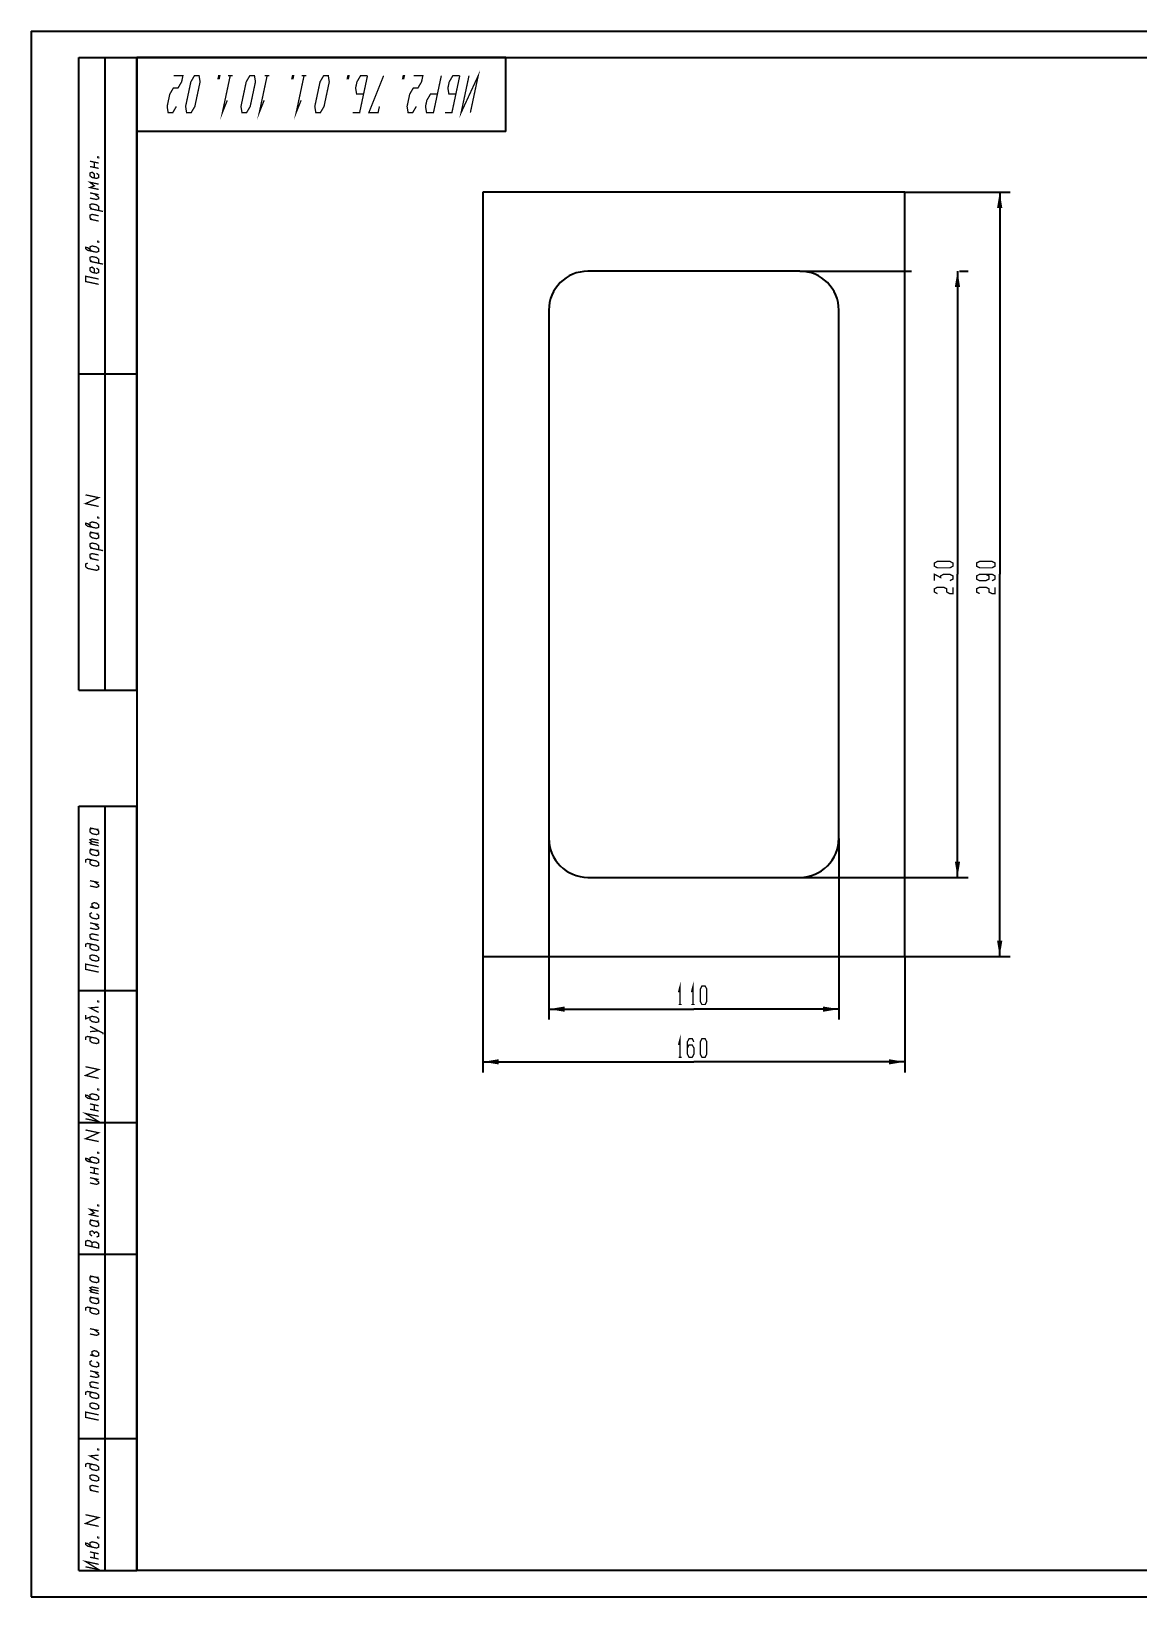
# Model space of a CAD drawing. Header units: millimetres. Extents: x 0 to 420, y 0 to 297.
# Drawn here: x 0 to 210, y 0 to 297 of the extents above; entities that cross this region are included whole.
import ezdxf

# ---------------------------------------------------------------- set-up
doc = ezdxf.new("R2010")
doc.units = ezdxf.units.MM
doc.header["$LTSCALE"] = 23.1
doc.layers.get('0').update_dxf_attribs({"linetype": 'CONTINUOUS'})
doc.layers.add('ALL_DIMENSIONS', color=7, linetype='CONTINUOUS')
doc.layers.add('ALL_ROUND', color=7, linetype='CONTINUOUS')
doc.styles.get("Standard").update_dxf_attribs({"font": 'txt', "width": 0.7})
doc.dimstyles.new('DIMSTYLE_2', dxfattribs={"dimtxt": 3.5, "dimasz": 3, "dimexe": 0.18, "dimexo": 0.0625, "dimgap": 0.09, "dimtad": 1, "dimlfac": 2, "dimdsep": 46, "dimtxsty": 'STANDARD', "dimblk": '_FILLED', "dimblk1": '_FILLED', "dimblk2": '_FILLED', "dimcen": 0.09, "dimadec": 0, "dimazin": 0, "dimtp": 0.5, "dimtm": 0.5, "dimtfac": 1, "dimtofl": 0, "dimtmove": 0, "dimatfit": 3, "dimldrblk": '_FILLED', "dimfxl": 1, "dimtolj": 1, "dimarcsym": 0})
doc.dimstyles.new('DIMSTYLE_3', dxfattribs={"dimtxt": 3.5, "dimasz": 3, "dimexe": 0.18, "dimexo": 0.0625, "dimgap": 0.09, "dimtad": 1, "dimdec": 5, "dimlfac": 2, "dimdsep": 46, "dimtxsty": 'STANDARD', "dimblk": '_FILLED', "dimblk1": '_FILLED', "dimblk2": '_FILLED', "dimcen": 0.09, "dimadec": 0, "dimazin": 0, "dimtp": 0.3, "dimtm": 0.3, "dimtfac": 1, "dimtdec": 5, "dimtofl": 0, "dimtmove": 0, "dimatfit": 3, "dimldrblk": '_FILLED', "dimfxl": 1, "dimtolj": 1, "dimarcsym": 0})
doc.dimstyles.new('DIMSTYLE_4', dxfattribs={"dimtxt": 3.5, "dimasz": 3, "dimexe": 0.18, "dimexo": 0.0625, "dimgap": 0.09, "dimtad": 1, "dimdec": 5, "dimlfac": 2, "dimdsep": 46, "dimtxsty": 'STANDARD', "dimblk": '_FILLED', "dimblk1": '_FILLED', "dimblk2": '_FILLED', "dimcen": 0.09, "dimadec": 0, "dimazin": 0, "dimtp": 0.5, "dimtm": 0.5, "dimtfac": 1, "dimtdec": 5, "dimtofl": 0, "dimtmove": 0, "dimatfit": 3, "dimldrblk": '_FILLED', "dimfxl": 1, "dimtolj": 1, "dimarcsym": 0})

# ---------------------------------------------------------------- blocks, each defined once
blk = doc.blocks.new('_FILLED')
at = {"color": 0, "linetype": 'BYBLOCK'}
blk.add_solid([(0, 0), (-1, 0.167), (-1, -0.167)], dxfattribs=at)
blk = doc.blocks.new('*D1')
at = {"layer": 'ALL_DIMENSIONS', "color": 2, "linetype": 'CONTINUOUS'}
for p, q in [((85.64, 122.76), (85.64, 99.48)), ((165.64, 121.46), (165.64, 99.48)), ((85.64, 101.48), (125.64, 101.48)), ((165.64, 101.48), (125.64, 101.48))]:
    blk.add_line(p, q, dxfattribs=at)
at = {"layer": 'ALL_DIMENSIONS', "color": 2, "linetype": 'CONTINUOUS', "xscale": 3, "yscale": 3, "zscale": 3, "rotation": 180}
blk.add_blockref('_FILLED', (85.64, 101.48), dxfattribs=at)
at = {"layer": 'ALL_DIMENSIONS', "color": 2, "linetype": 'CONTINUOUS', "xscale": 3, "yscale": 3, "zscale": 3}
blk.add_blockref('_FILLED', (165.64, 101.48), dxfattribs=at)
blk = doc.blocks.new('*D2')
at = {"layer": 'ALL_DIMENSIONS', "color": 2, "linetype": 'CONTINUOUS'}
for p, q in [((165.64, 266.48), (185.64, 266.48)), ((183.64, 266.48), (183.64, 193.98)), ((183.64, 121.48), (183.64, 193.98)), ((165.64, 121.48), (185.64, 121.48))]:
    blk.add_line(p, q, dxfattribs=at)
at = {"layer": 'ALL_DIMENSIONS', "color": 2, "linetype": 'CONTINUOUS', "xscale": 3, "yscale": 3, "zscale": 3}
for p, rotation in [((183.64, 266.48), 90), ((183.64, 121.48), 270)]:
    blk.add_blockref('_FILLED', p, dxfattribs=dict(at, rotation=rotation))
blk = doc.blocks.new('*D3')
at = {"layer": 'ALL_DIMENSIONS', "color": 2, "linetype": 'CONTINUOUS'}
for p, q in [((98.14, 143.88), (98.14, 109.48)), ((153.14, 143.88), (153.14, 109.48)), ((98.14, 111.48), (125.64, 111.48)), ((153.14, 111.48), (125.64, 111.48))]:
    blk.add_line(p, q, dxfattribs=at)
at = {"layer": 'ALL_DIMENSIONS', "color": 2, "linetype": 'CONTINUOUS', "xscale": 3, "yscale": 3, "zscale": 3, "rotation": 180}
blk.add_blockref('_FILLED', (98.14, 111.48), dxfattribs=at)
at = {"layer": 'ALL_DIMENSIONS', "color": 2, "linetype": 'CONTINUOUS', "xscale": 3, "yscale": 3, "zscale": 3}
blk.add_blockref('_FILLED', (153.14, 111.48), dxfattribs=at)
blk = doc.blocks.new('*D4')
at = {"layer": 'ALL_DIMENSIONS', "color": 2, "linetype": 'CONTINUOUS'}
for p, q in [((145.74, 251.48), (166.91, 251.48)), ((175.64, 251.48), (175.64, 193.98)), ((175.99, 251.48), (177.64, 251.48)), ((175.64, 136.48), (175.64, 193.98)), ((145.74, 136.48), (177.64, 136.48))]:
    blk.add_line(p, q, dxfattribs=at)
at = {"layer": 'ALL_DIMENSIONS', "color": 2, "linetype": 'CONTINUOUS', "xscale": 3, "yscale": 3, "zscale": 3}
for p, rotation in [((175.64, 251.48), 90), ((175.64, 136.48), 270)]:
    blk.add_blockref('_FILLED', p, dxfattribs=dict(at, rotation=rotation))

msp = doc.modelspace()

# ---------------------------------------------------------------- linework, layer by layer
at = {"color": 7, "linetype": 'CONTINUOUS'}
for p, q in [((0, 297), (0, 0)), ((0, 297), (420, 297)), ((9, 172), (9, 292)), ((9, 292), (20, 292)), ((14, 172), (14, 292)), ((20, 172), (20, 292)), ((90, 292), (20, 292)), ((20, 278), (20, 292)), ((20, 292), (20, 5)), ((20, 292), (415, 292)), ((90, 278), (90, 292)), ((90, 278), (20, 278)), ((85.6432129, 266.481306), (85.6432129, 121.481306)), ((165.6432129, 266.481306), (85.6432129, 266.481306)), ((165.6432129, 121.481306), (165.6432129, 266.481306)), ((9, 232), (20, 232)), ((9, 172), (20, 172)), ((9, 5), (9, 150)), ((9, 150), (20, 150)), ((14, 5), (14, 150)), ((20, 5), (20, 150)), ((85.6432129, 121.481306), (165.6432129, 121.481306)), ((9, 115), (20, 115)), ((9, 90), (20, 90)), ((9, 65), (20, 65)), ((9, 30), (20, 30)), ((9, 5), (20, 5)), ((415, 5), (20, 5)), ((0, 0), (420, 0))]:
    msp.add_line(p, q, dxfattribs=at)
at = {"color": 2, "linetype": 'CONTINUOUS', "const_width": 0.25}
for points in [[(27.5100865, 282.7448584), (26.8246033, 281.5781946), (25.9496038, 281.5781946), (25.760086, 282.7448584), (26.2560514, 285.078186), (26.9415363, 286.2448499), (27.8165341, 286.2448499), (28.5020174, 287.4115137), (28.7499985, 288.5782031), (26.9999995, 288.5782031)], [(31.8125006, 288.5782031), (32.0020184, 287.4115137), (31.0100876, 282.7448584), (30.3246043, 281.5781946), (29.4496033, 281.5781946), (29.2600854, 282.7448584), (30.2520163, 287.4115137), (30.9374995, 288.5782031), (31.8125006, 288.5782031)], [(35.5312495, 288.5782031), (35.7500006, 288.5782031), (35.6260085, 287.9948584), (35.4072574, 287.9948584), (35.5312495, 288.5782031)], [(37.1643187, 283.9115222), (36.2308543, 281.5781946), (37.7187506, 288.5782031)], [(38.1562495, 288.5782031), (37.2812485, 288.5782031)], [(42.3125006, 288.5782031), (42.5020184, 287.4115137), (41.5100876, 282.7448584), (40.8246043, 281.5781946), (39.9496033, 281.5781946), (39.7600854, 282.7448584), (40.7520163, 287.4115137), (41.4374995, 288.5782031), (42.3125006, 288.5782031)], [(44.1643208, 283.9115222), (43.2308533, 281.5781946), (44.7187495, 288.5782031)], [(45.1562485, 288.5782031), (44.2812506, 288.5782031)], [(49.5312506, 288.5782031), (49.7499985, 288.5782031), (49.6260095, 287.9948584), (49.4072585, 287.9948584), (49.5312506, 288.5782031)], [(51.1643198, 283.9115222), (50.2308554, 281.5781946), (51.7187485, 288.5782031)], [(52.1562506, 288.5782031), (51.2812495, 288.5782031)], [(56.3124985, 288.5782031), (56.5020163, 287.4115137), (55.5100854, 282.7448584), (54.8246054, 281.5781946), (53.9496011, 281.5781946), (53.7600897, 282.7448584), (54.7520142, 287.4115137), (55.4375006, 288.5782031), (56.3124985, 288.5782031)], [(60.0312506, 288.5782031), (60.2499985, 288.5782031), (60.1260095, 287.9948584), (59.9072617, 287.9948584), (60.0312506, 288.5782031)], [(63.7500027, 288.5782031), (62.2621033, 281.5781946), (60.9496033, 281.5781946)], [(63.7500027, 288.5782031), (62.4375027, 288.5782031), (61.7520163, 287.4115137), (61.504032, 286.2448499), (61.6935498, 285.078186), (63.0060498, 285.078186)], [(66.8124985, 288.5782031), (64.0121054, 281.5781946), (65.7621011, 281.5781946), (66.0100854, 282.7448584)], [(70.5312506, 288.5782031), (70.7499985, 288.5782031), (70.6260095, 287.9948584), (70.4072617, 287.9948584), (70.5312506, 288.5782031)], [(73.0100876, 282.7448584), (72.3246011, 281.5781946), (71.4496033, 281.5781946), (71.2600854, 282.7448584), (71.7560541, 285.078186), (72.4415341, 286.2448499), (73.316532, 286.2448499), (74.0020184, 287.4115137), (74.2500027, 288.5782031), (72.5000006, 288.5782031)], [(77.7500006, 288.5782031), (76.2621011, 281.5781946), (74.9496011, 281.5781946), (74.7600897, 282.7448584), (75.0080676, 283.9115222), (75.6935541, 285.078186), (77.0060541, 285.078186)], [(81.2499985, 288.5782031), (79.7621054, 281.5781946), (78.4496054, 281.5781946)], [(81.2499985, 288.5782031), (79.9374985, 288.5782031), (79.2520184, 287.4115137), (79.0040341, 286.2448499), (79.1935519, 285.078186), (80.5060519, 285.078186)], [(83.2621033, 281.5781946), (84.7500027, 288.5782031), (81.5121011, 281.5781946), (83.0000006, 288.5782031)], [(12.7779261, 273.1250024), (12.7779261, 273.0000073), (12.5695924, 273.0442786), (12.5695924, 273.1692737), (12.7779261, 273.1250024)], [(11.1112594, 272.3542676), (12.7779261, 271.9999951)], [(12.7779261, 271.0000085), (11.1112594, 271.3542554)], [(11.9445927, 269.1771204), (11.9445927, 269.9271423), (11.5279261, 270.2657007), (11.1112594, 270.1042529), (11.1112594, 269.6042725), (11.5279261, 269.2656885), (12.3612594, 269.0885779), (12.7779261, 269.25), (12.7779261, 269.7500061), (12.3612594, 270.0885645)], [(11.9445927, 271.1771191), (11.9445927, 272.1771313)], [(12.7779261, 267.000011), (11.1112594, 267.3542578), (11.9445927, 267.6771277), (11.1112594, 268.35427), (12.7779261, 267.9999976)], [(11.1112594, 266.3542712), (12.7779261, 265.9999988)], [(11.1112594, 265.354259), (12.3612594, 265.0885547), (12.7779261, 265.2500024), (12.7779261, 265.4999927), (11.9445927, 266.177135)], [(12.7779261, 262.9999878), (12.7779261, 263.7500098), (12.3612594, 264.0885681), (11.5279261, 264.2657043), (11.1112594, 264.1042566), (11.1112594, 263.6042505), (11.5279261, 263.2656921)], [(13.6112595, 262.8228772), (11.1112594, 263.3542603)], [(11.5279261, 261.2656934), (11.1112594, 261.6042517), (11.1112594, 262.1042578), (11.5279261, 262.2657056), (12.7779261, 262.0000012)], [(12.7779261, 260.999989), (11.1112594, 261.3542615)], [(11.5279261, 255.265697), (10.6945927, 255.9428137), (10.277926, 256.0313818), (10.277926, 255.7813916), (10.6945927, 255.4428333), (12.3612594, 255.0885608), (12.7779261, 255.2500085), (12.7779261, 255.749989), (12.3612594, 256.088573), (11.5279261, 256.2656836), (11.1112594, 256.1042615), (11.1112594, 255.6042554)], [(12.7779261, 257.1250122), (12.7779261, 256.9999915), (12.5695924, 257.0442883), (12.5695924, 257.1692834), (12.7779261, 257.1250122)], [(12.7779261, 252.9999939), (12.7779261, 253.7499902), (12.3612594, 254.0885742), (11.5279261, 254.2656848), (11.1112594, 254.1042627), (11.1112594, 253.6042566), (11.5279261, 253.2656982)], [(13.6112595, 252.8228577), (11.1112594, 253.3542664)], [(12.7779261, 248.9999963), (10.277926, 249.5313794), (10.277926, 250.5313916), (12.7779261, 250.0000085)], [(11.9445927, 251.1771313), (11.9445927, 251.9271277), (11.5279261, 252.265686), (11.1112594, 252.1042639), (11.1112594, 251.6042578), (11.5279261, 251.2656995), (12.3612594, 251.0885632), (12.7779261, 251.250011), (12.7779261, 251.7499915), (12.3612594, 252.0885754)], [(12.7779261, 206.8541602), (10.277926, 207.3855688), (12.7779261, 208.5208301), (10.277926, 209.0522131)], [(12.7779261, 204.7708228), (12.7779261, 204.6458276), (12.5695924, 204.6901245), (12.5695924, 204.8151196), (12.7779261, 204.7708228)], [(11.5279261, 202.9115332), (10.6945927, 203.5886499), (10.277926, 203.677218), (10.277926, 203.4272278), (10.6945927, 203.0886694), (12.3612594, 202.734397), (12.7779261, 202.8958447), (12.7779261, 203.3958252), (12.3612594, 203.7344092), (11.5279261, 203.9115198), (11.1112594, 203.7500977), (11.1112594, 203.2500916)], [(11.1112594, 202.0000891), (12.3612594, 201.7344104), (12.7779261, 201.7708374)], [(11.5279261, 201.911521), (11.1112594, 201.7500989), (11.1112594, 201.2500928), (11.5279261, 200.9115344), (12.3612594, 200.7343982), (12.7779261, 200.8958459), (12.7779261, 201.3958264), (12.3612594, 201.7344104)], [(12.7779261, 198.6458313), (12.7779261, 199.3958276), (12.3612594, 199.734386), (11.5279261, 199.9115222), (11.1112594, 199.7501001), (11.1112594, 199.250094), (11.5279261, 198.9115356)], [(13.6112595, 198.4686951), (11.1112594, 199.0001038)], [(10.6945927, 196.0886609), (10.277926, 195.9272131), (10.277926, 195.4272327), (10.6945927, 195.0886487), (12.3612594, 194.7344019), (12.7779261, 194.895824), (12.7779261, 195.3958301), (12.3612594, 195.7343884)], [(11.5279261, 196.9115369), (11.1112594, 197.2500952), (11.1112594, 197.7501013), (11.5279261, 197.9115234), (12.7779261, 197.6458447)], [(12.7779261, 196.6458325), (11.1112594, 197.000105)], [(11.1112594, 145.8542615), (12.3612594, 145.5885699), (12.7779261, 145.6249969)], [(11.5279261, 145.7656934), (11.1112594, 145.6042584), (11.1112594, 145.1042651), (11.5279261, 144.765694), (12.3612594, 144.5885706), (12.7779261, 144.7500055), (12.7779261, 145.2499988), (12.3612594, 145.5885699)], [(11.5279261, 143.2657013), (11.1112594, 143.6042596), (11.5279261, 143.7656946), (12.7779261, 143.5000031)], [(11.5279261, 142.7656952), (11.1112594, 143.1042664), (11.5279261, 143.2657013), (12.7779261, 142.9999969)], [(12.7779261, 142.5000037), (11.1112594, 142.8542633)], [(11.5279261, 139.765697), (11.1112594, 139.6042621), (11.1112594, 139.104256), (11.5279261, 138.7656976), (12.3612594, 138.5885614), (12.7779261, 138.7499963), (12.7779261, 139.2500024), (12.3612594, 139.5885608), (10.6945927, 139.9428204), (10.277926, 139.7813855), (10.277926, 139.2813922)], [(11.1112594, 141.8542639), (12.3612594, 141.5885596), (12.7779261, 141.6249994)], [(11.5279261, 141.7656958), (11.1112594, 141.6042609), (11.1112594, 141.1042548), (11.5279261, 140.7656964), (12.3612594, 140.5885602), (12.7779261, 140.7499951), (12.7779261, 141.2500012), (12.3612594, 141.5885596)], [(11.1112594, 135.8542548), (12.7779261, 135.4999951)], [(11.1112594, 134.8542554), (12.3612594, 134.5885638), (12.7779261, 134.7499988), (12.7779261, 135.0000018), (11.9445927, 135.6771313)], [(11.1112594, 130.8542578), (12.3612594, 130.5885663), (12.7779261, 130.7500012), (12.7779261, 131.2499945), (12.3612594, 131.5885657), (11.9445927, 131.6771338), (11.5279261, 131.5156989), (11.5279261, 131.0156927), (11.9445927, 130.6771344)], [(11.5279261, 129.7656903), (11.1112594, 129.6042554), (11.1112594, 129.1042621), (11.5279261, 128.7656909), (12.3612594, 128.5885675), (12.7779261, 128.7500024), (12.7779261, 129.2499957), (12.3612594, 129.5885669)], [(11.1112594, 127.8542596), (12.7779261, 127.5)], [(11.1112594, 126.8542603), (12.3612594, 126.5885687), (12.7779261, 126.7500037), (12.7779261, 126.9999939), (11.9445927, 127.6771362)], [(11.5279261, 124.7656934), (11.1112594, 125.1042645), (11.1112594, 125.6042578), (11.5279261, 125.7656927), (12.7779261, 125.5000012)], [(12.7779261, 124.5000018), (11.1112594, 124.8542615)], [(11.5279261, 123.765694), (11.1112594, 123.604259), (11.1112594, 123.1042657), (11.5279261, 122.7656946), (12.3612594, 122.5885712), (12.7779261, 122.7500061), (12.7779261, 123.2499994), (12.3612594, 123.5885706), (10.6945927, 123.9428302), (10.277926, 123.7813953), (10.277926, 123.2813892)], [(12.3612594, 120.5885596), (12.7779261, 120.7499945), (12.7779261, 121.2500006), (12.3612594, 121.588559), (11.5279261, 121.7656952), (11.1112594, 121.6042603), (11.1112594, 121.104267), (11.5279261, 120.7656958), (12.3612594, 120.5885596)], [(12.7779261, 118.5000055), (10.277926, 119.0313885), (10.277926, 120.0313879), (12.7779261, 119.5000049)], [(12.7779261, 112.9791614), (12.7779261, 112.8541663), (12.5695924, 112.8984503), (12.5695924, 113.0234454), (12.7779261, 112.9791614)], [(11.1112594, 109.9584247), (11.1112594, 109.4584314), (11.5279261, 109.1198602), (12.3612594, 108.9427368), (12.7779261, 109.1041718), (12.7779261, 109.604165), (12.3612594, 109.9427362), (11.5279261, 110.1198596), (10.277926, 109.6355548), (10.277926, 110.385564)], [(12.7779261, 110.8541675), (11.1112594, 111.7084332), (12.7779261, 111.8541669)], [(13.6112595, 106.6770337), (13.6112595, 106.9270367), (11.1112594, 108.208429)], [(11.1112594, 107.2084296), (12.7779261, 107.3541632)], [(11.5279261, 106.1198621), (11.1112594, 105.9584271), (11.1112594, 105.4584338), (11.5279261, 105.1198627), (12.3612594, 104.9427264), (12.7779261, 105.1041614), (12.7779261, 105.6041675), (12.3612594, 105.9427258), (10.6945927, 106.2969983), (10.277926, 106.1355634), (10.277926, 105.6355573)], [(12.7779261, 98.3541687), (10.277926, 98.8855518), (12.7779261, 100.0208386), (10.277926, 100.5522217)], [(11.5279261, 94.4115289), (10.6945927, 95.0886584), (10.277926, 95.1772266), (10.277926, 94.9272235), (10.6945927, 94.5886652), (12.3612594, 94.2343927), (12.7779261, 94.3958276), (12.7779261, 94.8958337), (12.3612594, 95.2344049), (11.5279261, 95.4115283), (11.1112594, 95.2500934), (11.1112594, 94.7501001)], [(12.7779261, 96.2708313), (12.7779261, 96.1458362), (12.5695924, 96.1901202), (12.5695924, 96.3151154), (12.7779261, 96.2708313)], [(11.1112594, 93.5000977), (12.7779261, 93.145838)], [(12.7779261, 92.1458386), (11.1112594, 92.5000983)], [(11.9445927, 92.322962), (11.9445927, 93.3229614)], [(10.277926, 90.6772229), (12.7779261, 90.145827), (10.277926, 91.6772223), (12.7779261, 91.1458392)], [(12.7779261, 86.3541632), (10.277926, 86.8855591), (12.7779261, 88.0208331), (10.277926, 88.552229)], [(11.5279261, 82.4115234), (10.6945927, 83.0886658), (10.277926, 83.1772211), (10.277926, 82.9272308), (10.6945927, 82.5886597), (12.3612594, 82.2344), (12.7779261, 82.395835), (12.7779261, 82.8958282), (12.3612594, 83.2343994), (11.5279261, 83.4115228), (11.1112594, 83.2500879), (11.1112594, 82.7500946)], [(12.7779261, 84.2708386), (12.7779261, 84.1458307), (12.5695924, 84.1901147), (12.5695924, 84.3151099), (12.7779261, 84.2708386)], [(11.1112594, 81.5000922), (12.7779261, 81.1458325)], [(12.7779261, 80.1458331), (11.1112594, 80.5000928)], [(11.9445927, 80.3229694), (11.9445927, 81.3229688)], [(11.1112594, 79.5000934), (12.7779261, 79.1458337)], [(11.1112594, 78.500094), (12.3612594, 78.2343961), (12.7779261, 78.395831), (12.7779261, 78.645834), (11.9445927, 79.32297)], [(12.7779261, 74.2708319), (12.7779261, 74.1458304), (12.5695924, 74.1901144), (12.5695924, 74.315116), (12.7779261, 74.2708319)], [(12.7779261, 72.1458316), (11.1112594, 72.5000912), (11.9445927, 72.8229611), (11.1112594, 73.500097), (12.7779261, 73.145831)], [(11.1112594, 71.5000919), (12.3612594, 71.2344003), (12.7779261, 71.2708337)], [(11.5279261, 71.4115302), (11.1112594, 71.2500952), (11.1112594, 70.7500955), (11.5279261, 70.4115308), (12.3612594, 70.2344009), (12.7779261, 70.3958359), (12.7779261, 70.8958356), (12.3612594, 71.2344003)], [(12.3612594, 68.2343958), (12.7779261, 68.3958307), (12.7779261, 68.8958304), (12.3612594, 69.2344016), (11.9445927, 69.0729666), (11.5279261, 69.4115314), (11.1112594, 69.2500964), (11.1112594, 68.7500967), (11.5279261, 68.411532)], [(11.9445927, 68.8229636), (11.9445927, 69.0729666)], [(12.7779261, 66.1458353), (12.7779261, 66.8958316), (12.3612594, 67.2343964), (11.9445927, 67.3229645), (11.5279261, 67.1615295), (11.1112594, 67.5000943), (10.6945927, 67.5886624), (10.277926, 67.4272275), (10.277926, 66.6772247), (12.7779261, 66.1458353)], [(11.5279261, 66.4115268), (11.5279261, 67.1615295)], [(11.1112594, 60.8542621), (12.3612594, 60.5885641), (12.7779261, 60.6249976)], [(11.5279261, 60.765694), (11.1112594, 60.604259), (11.1112594, 60.1042593), (11.5279261, 59.7656946), (12.3612594, 59.5885648), (12.7779261, 59.7499997), (12.7779261, 60.2499994), (12.3612594, 60.5885641)], [(11.5279261, 58.2656955), (11.1112594, 58.6042603), (11.5279261, 58.7656952), (12.7779261, 58.4999973)], [(11.5279261, 57.7656958), (11.1112594, 58.1042606), (11.5279261, 58.2656955), (12.7779261, 57.9999976)], [(12.7779261, 57.4999979), (11.1112594, 57.8542639)], [(11.1112594, 56.8542581), (12.3612594, 56.5885666), (12.7779261, 56.625)], [(11.5279261, 56.7656964), (11.1112594, 56.6042615), (11.1112594, 56.1042618), (11.5279261, 55.765697), (12.3612594, 55.5885672), (12.7779261, 55.7500021), (12.7779261, 56.2500018), (12.3612594, 56.5885666)], [(11.5279261, 54.7656976), (11.1112594, 54.6042627), (11.1112594, 54.104263), (11.5279261, 53.7656982), (12.3612594, 53.5885684), (12.7779261, 53.7499969), (12.7779261, 54.2500031), (12.3612594, 54.5885678), (10.6945927, 54.9428275), (10.277926, 54.7813925), (10.277926, 54.2813928)], [(11.1112594, 50.8542618), (12.7779261, 50.5000021)], [(11.1112594, 49.8542624), (12.3612594, 49.5885645), (12.7779261, 49.7499994), (12.7779261, 50.0000024), (11.9445927, 50.677132)], [(11.1112594, 45.8542584), (12.3612594, 45.5885669), (12.7779261, 45.7500018), (12.7779261, 46.2500015), (12.3612594, 46.5885663), (11.9445927, 46.677128), (11.5279261, 46.5156931), (11.5279261, 46.0156934), (11.9445927, 45.6771286)], [(11.5279261, 44.7656973), (11.1112594, 44.6042624), (11.1112594, 44.1042627), (11.5279261, 43.7656979), (12.3612594, 43.5885681), (12.7779261, 43.7500031), (12.7779261, 44.2500027), (12.3612594, 44.5885675)], [(11.1112594, 42.8542603), (12.7779261, 42.5000006)], [(11.1112594, 41.8542609), (12.3612594, 41.5885629), (12.7779261, 41.7499979), (12.7779261, 42.0000009), (11.9445927, 42.6771304)], [(11.5279261, 38.7656946), (11.1112594, 38.6042596), (11.1112594, 38.1042599), (11.5279261, 37.7656952), (12.3612594, 37.5885654), (12.7779261, 37.7500003), (12.7779261, 38.25), (12.3612594, 38.5885648), (10.6945927, 38.9428244), (10.277926, 38.7813895), (10.277926, 38.2813898)], [(11.5279261, 39.765694), (11.1112594, 40.1042587), (11.1112594, 40.6042584), (11.5279261, 40.7656934), (12.7779261, 40.5000018)], [(12.7779261, 39.5000024), (11.1112594, 39.8542621)], [(12.3612594, 35.5885666), (12.7779261, 35.7500015), (12.7779261, 36.2500012), (12.3612594, 36.588566), (11.5279261, 36.7656958), (11.1112594, 36.6042609), (11.1112594, 36.1042612), (11.5279261, 35.7656964), (12.3612594, 35.5885666)], [(12.7779261, 33.4999997), (10.277926, 34.0313892), (10.277926, 35.0313885), (12.7779261, 34.4999991)], [(12.7779261, 25.8541681), (11.1112594, 26.7084274), (12.7779261, 26.8541675)], [(12.7779261, 27.9791684), (12.7779261, 27.8541669), (12.5695924, 27.8984509), (12.5695924, 28.0234525), (12.7779261, 27.9791684)], [(11.5279261, 25.1198602), (11.1112594, 24.9584285), (11.1112594, 24.4584288), (11.5279261, 24.1198608), (12.3612594, 23.942731), (12.7779261, 24.104166), (12.7779261, 24.6041656), (12.3612594, 24.9427304), (10.6945927, 25.2969901), (10.277926, 25.1355551), (10.277926, 24.6355586)], [(12.3612594, 21.9427322), (12.7779261, 22.1041672), (12.7779261, 22.6041669), (12.3612594, 22.9427316), (11.5279261, 23.1198615), (11.1112594, 22.9584265), (11.1112594, 22.4584268), (11.5279261, 22.1198621), (12.3612594, 21.9427322)], [(11.5279261, 20.1198633), (11.1112594, 20.458428), (11.1112594, 20.9584277), (11.5279261, 21.1198627), (12.7779261, 20.8541679)], [(12.7779261, 19.8541653), (11.1112594, 20.2084282)], [(12.7779261, 13.3541661), (10.277926, 13.8855588), (12.7779261, 15.0208328), (10.277926, 15.5522255)], [(11.5279261, 9.4115295), (10.6945927, 10.0886591), (10.277926, 10.177224), (10.277926, 9.9272241), (10.6945927, 9.5886594), (12.3612594, 9.2343997), (12.7779261, 9.3958347), (12.7779261, 9.8958344), (12.3612594, 10.2343991), (11.5279261, 10.4115289), (11.1112594, 10.250094), (11.1112594, 9.7500943)], [(12.7779261, 11.2708319), (12.7779261, 11.1458336), (12.5695924, 11.1901144), (12.5695924, 11.315116), (12.7779261, 11.2708319)], [(10.277926, 5.6772235), (12.7779261, 5.145834), (10.277926, 6.6772261), (12.7779261, 6.1458334)], [(11.1112594, 8.5000951), (12.7779261, 8.1458322)], [(12.7779261, 7.1458328), (11.1112594, 7.5000957)], [(11.9445927, 7.3229626), (11.9445927, 8.3229652)]]:
    msp.add_lwpolyline(points, dxfattribs=at)
at = {"layer": 'ALL_DIMENSIONS', "color": 2, "linetype": 'CONTINUOUS', "const_width": 0.25}
for points in [[(174.768219, 195.5125452), (174.1848743, 195.2063123), (171.8515466, 195.2063123), (171.2682147, 195.5125452), (171.2682147, 196.1250623), (171.8515466, 196.4312952), (174.1848743, 196.4312952), (174.768219, 196.1250623), (174.768219, 195.5125452)], [(182.7682141, 195.5125452), (182.1848822, 195.2063123), (179.8515417, 195.2063123), (179.2682098, 195.5125452), (179.2682098, 196.1250623), (179.8515417, 196.4312952), (182.1848822, 196.4312952), (182.7682141, 196.1250623), (182.7682141, 195.5125452)], [(171.2682147, 192.7562952), (171.2682147, 193.9813037), (172.4348785, 193.3688123), (172.4348785, 193.6750452), (173.0182104, 193.9813037), (174.1848743, 193.9813037), (174.768219, 193.6750452), (174.768219, 193.0625537), (174.1848743, 192.7562952)], [(182.1848822, 192.7562952), (182.7682141, 193.0625537), (182.7682141, 193.6750452), (182.1848822, 193.9813037), (179.8515417, 193.9813037), (179.2682098, 193.6750452), (179.2682098, 193.0625537), (179.8515417, 192.7562952), (181.0182184, 192.7562952), (181.6015503, 193.0625537), (181.6015503, 193.6750452), (181.0182184, 193.9813037)], [(171.8515466, 190.3063037), (171.2682147, 190.6125623), (171.2682147, 191.2250537), (171.8515466, 191.5313123), (173.0182104, 191.5313123), (173.6015424, 191.2250537), (173.6015424, 190.6125623), (174.1848743, 190.3063037), (174.768219, 190.3063037), (174.768219, 191.5313123)], [(179.8515417, 190.3063037), (179.2682098, 190.6125623), (179.2682098, 191.2250537), (179.8515417, 191.5313123), (181.0182184, 191.5313123), (181.6015503, 191.2250537), (181.6015503, 190.6125623), (182.1848822, 190.3063037), (182.7682141, 190.3063037), (182.7682141, 191.5313123)], [(122.7338361, 114.6896411), (123.0400818, 115.8563049), (123.0400818, 112.3563007)], [(125.1838403, 114.6896411), (125.4900861, 115.8563049), (125.4900861, 112.3563007)], [(127.1744568, 112.3563007), (126.8682111, 112.9396454), (126.8682111, 115.272973), (127.1744568, 115.8563049), (127.7869611, 115.8563049), (128.0932068, 115.272973), (128.0932068, 112.9396454), (127.7869611, 112.3563007), (127.1744568, 112.3563007)], [(122.7338361, 112.3563007), (123.3463403, 112.3563007)], [(125.1838403, 112.3563007), (125.7963318, 112.3563007)], [(122.7338361, 104.6896344), (123.0400818, 105.856311), (123.0400818, 102.3563068)], [(125.6432153, 105.2729663), (125.3369568, 105.856311), (124.7244653, 105.856311), (124.4182068, 105.2729663), (124.4182068, 102.9396387), (124.7244653, 102.3563068), (125.3369568, 102.3563068), (125.6432153, 102.9396387), (125.6432153, 104.1063025), (125.3369568, 104.6896344), (124.7244653, 104.6896344), (124.4182068, 104.1063025)], [(127.1744568, 102.3563068), (126.8682111, 102.9396387), (126.8682111, 105.2729663), (127.1744568, 105.856311), (127.7869611, 105.856311), (128.0932068, 105.2729663), (128.0932068, 102.9396387), (127.7869611, 102.3563068), (127.1744568, 102.3563068)], [(122.7338361, 102.3563068), (123.3463403, 102.3563068)]]:
    msp.add_lwpolyline(points, dxfattribs=at)
at = {"layer": 'ALL_ROUND', "color": 7, "linetype": 'CONTINUOUS'}
for p, q in [((145.7432129, 251.481306), (105.5432129, 251.481306)), ((98.1432129, 244.081306), (98.1432129, 143.881306)), ((153.1432129, 143.881306), (153.1432129, 244.081306)), ((105.5432129, 136.481306), (145.7432129, 136.481306))]:
    msp.add_line(p, q, dxfattribs=at)
for centre, start, end in [((105.5432129, 244.081306), 90, 180), ((145.7432129, 244.081306), 0, 90), ((105.5432129, 143.881306), 180, 270), ((145.7432129, 143.881306), 270, 360)]:
    msp.add_arc(centre, 7.4, start, end, dxfattribs=at)

# ---------------------------------------------------------------- dimensions: what is measured, and where the dimension line sits
at = {"layer": 'ALL_DIMENSIONS', "color": 2, "linetype": 'CONTINUOUS'}
for base, p1, p2, angle, dimstyle, picture, middle in [((183.6432129, 121.481306), (165.6432129, 266.481306), (165.6432129, 121.481306), 270, 'DIMSTYLE_2', '*D2', (182.7682129, 190.306306)), ((175.6432129, 251.481306), (145.7432129, 136.481306), (145.7432129, 251.481306), 90, 'DIMSTYLE_4', '*D4', (174.7682129, 190.306306))]:
    dim = msp.add_linear_dim(base=base, p1=p1, p2=p2, angle=angle, dimstyle=dimstyle, dxfattribs=at)
    dim.commit()
    dim.dimension.update_dxf_attribs({"geometry": picture, "text_midpoint": middle, "dimtype": 160})
for base, p1, p2, dimstyle, picture, middle in [((153.1432129, 111.481306), (98.1432129, 143.881306), (153.1432129, 143.881306), 'DIMSTYLE_3', '*D3', (121.9682129, 112.356306)), ((165.6432129, 101.481306), (85.6432129, 122.7604637), (165.6432129, 121.4619904), 'DIMSTYLE_2', '*D1', (121.9682129, 102.356306))]:
    dim = msp.add_linear_dim(base=base, p1=p1, p2=p2, dimstyle=dimstyle, dxfattribs=at)
    dim.commit()
    dim.dimension.update_dxf_attribs({"geometry": picture, "text_midpoint": middle, "dimtype": 160})

doc.saveas('drawing.dxf')
